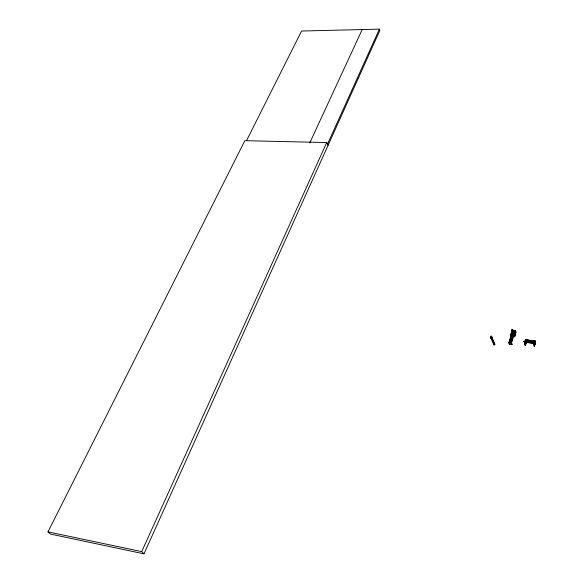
<?xml version="1.0" encoding="UTF-8"?>
<svg xmlns="http://www.w3.org/2000/svg" width="583" height="583" viewBox="0 0 583 583"><rect width="100%" height="100%" fill="white"/><g stroke="black" fill="none" stroke-linecap="round" stroke-linejoin="round"><path stroke-width="0.87" d="M524.824 342.447L524.897 343.176L524.671 342.09A5.531 1.713 -84.9 0 0 524.518 341.776L524.387 341.616M524.824 342.789L524.897 343.176L524.7 342.097A5.779 1.785 -84.8 0 0 524.518 341.798L524.081 341.274L533.387 342.214L533.802 342.702A5.786 1.749 -84.9 0 1 533.977 343.03L534.305 343.926M534.334 344.101L534.349 344.225A4.117 1.239 -85 0 1 534.283 343.919L534.29 343.38L534.145 344.159A4.642 1.392 -85 0 0 534.181 344.502L534.217 344.742M514.461 335.298L511.393 335.378L511.211 334.766L513.689 335.057C514.534 338.978 515.94 333.185 515.642 332.15M525.72 341.937L525.538 345.121L525.094 344.947M533.941 344.079L534.626 340.953M512.712 330.707C512.333 331.895 510.03 334.27 511.437 335.363M515.394 330.845C515.387 333.767 513.761 336.194 511.313 334.358M513.689 335.057L514.221 334.715L511.488 334.343L512.479 330.925M515.715 332.31C516.953 332.514 512.355 328.244 512.158 331.027L511 334.882L511.422 335.385M515.139 330.568C516.866 331.909 514.811 335.757 514.687 336.333C512.967 332.325 517.784 327.223 514.308 335.436M534.99 344.181L534.473 346.025L534.086 345.981L534.997 344.196L534.473 346.025L534.086 345.981L534.997 344.196L534.859 344.604L534.626 342.039L535.005 344.196C534.873 346.368 534.276 338.074 534.975 344.196L534.29 342.112L534.677 342.148L534.465 346.018M524.081 341.274L533.671 342.549L524.059 341.281L524.43 342.185A5.116 1.581 -84.9 0 1 524.605 342.483L524.664 342.607M524.088 341.303L533.496 342.359M534.152 343.7L534.946 340.822L534.305 343.314M515.576 332.026L515.037 330.546L512.566 330.313M515.693 332.186L515.773 332.55L515.576 331.967M524.838 342.564L525.633 339.911L534.903 340.953L534.334 343.321M525.662 339.94L524.984 343.015M533.562 342.942L533.868 343.649L534.174 343.358M512.224 331.195L511.276 335.167M525.013 342.352L524.962 343.001A4.103 1.261 -84.9 0 0 525.006 343.307L525.115 343.81M491.126 337.637A0.78 0.619 -20.8 0 0 490.93 337.943L490.93 338.271A0.78 0.619 -20.8 0 0 491.797 338.628A0.78 0.619 -20.8 0 0 492.431 337.863A0.78 0.619 -20.8 0 0 491.673 337.382M515.168 330.962L515.554 331.596M533.35 342.206L533.416 342.687A5.786 1.749 -84.9 0 1 533.591 342.993L533.649 343.117M511.211 334.817L511.116 335.05M524.46 341.332L524.897 341.849A5.764 1.778 -84.8 0 1 525.072 342.155L525.502 343.934M525.378 342.461L525.356 342.899M525.385 342.469L526.07 340.115M533.868 343.649L534.188 343.584M534.086 345.989L534.611 344.145L535.005 344.247L534.677 342.148M525.538 345.129L525.844 341.951L526.077 343.321L525.159 345.092C526.369 344.159 524.583 337.47 525.72 343.278L525.604 343.679L525.312 341.128L525.575 343.679L526.07 343.307L525.159 345.092L526.077 343.336L525.349 341.23L526.077 343.314M534.283 343.074L525.057 342.301L525.472 340.836L525.021 342.367L534.341 343.219L534.975 340.997L525.633 340.049L532.417 340.807L529.072 340.479L531.587 340.764M534.247 343.001L534.873 340.844L529.072 340.363M525.064 343.664L525.152 345.129L524.926 343.963M510.752 342.622L513.004 335.094M513.652 334.372L514.6 331.231L512.727 331.006M511.262 342.673L513.455 335.138M512.005 344.123L511.889 344.509L511.306 343.074L508.821 342.775L511.291 342.993L511.408 342.6L511.357 343.03C513.667 345.486 508.274 344.961 508.821 342.775L511.233 334.919M513.718 334.671L514.898 330.969L515.416 331.188M511.546 342.833L513.776 335.414M514.33 335.116L515.532 331.159L514.395 335.291M514.57 335.422L515.445 332.521M511.925 344.487L511.444 342.615L508.974 342.359M514.403 336.18L515.496 332.55M509.221 342.352L511.466 334.948M511.699 334.19L512.654 331.049L513.237 332.223L514.753 332.368M509.717 342.52L511.976 334.999M509.389 344.24L509.506 343.846L509.455 344.269M512.523 334.394L513.164 332.274L512.683 331.013M510.227 342.571L512.493 335.043M493.816 344.793L494.012 344.159L494.843 344.247L494.646 344.881L493.816 344.793L490.93 338.271M494.646 344.881L492.008 338.38L492.205 337.739L491.374 337.659M513.805 334.606L514.133 335.4L511.327 335.21M143.986 553.85L141.72 551.613L326.706 142.558L244.845 140.685L47.988 531.856L50.437 534.057L143.986 553.85L379.883 30.36L379.402 29.15L301.579 31.03L246.529 140.634M327.486 144.183L379.402 29.15M514.395 335.123L513.82 335.444M512.661 330.816C518.681 332.04 510.657 329.796 512.173 331.078M534.516 342.338L534.888 344.604L534.626 342.039M309.748 142.93L362.196 29.565M525.174 341.419L525.604 343.679L525.312 341.128M514.789 336.085L514.272 336.376M512.836 331.829L511.925 329.176C511.473 329.643 516.319 341.332 514.104 334.868M514.643 336.325L513.157 336.143M512.26 330.853L512.697 330.729M514.563 336.406L514.075 334.97M510.919 334.321L511.655 336.216M511.991 330.714L512.77 330.904M514.425 335.254L514.745 336.202M514.279 335.495L514.206 335.582M512.333 330.794L512.275 330.364M512.049 330.699L515.328 331.013M512.18 330.401L513.04 332.288M513.579 334.423L511.743 334.248L513.638 334.613M525.531 339.933L534.946 340.822M525.006 342.163L534.371 343.11M533.627 343.023L533.722 343.11A5.13 1.552 -84.9 0 1 533.86 343.409L534.152 343.904M525.006 344.429L525.655 344.735M534.589 345.646L533.977 344.283M524.044 341.543L533.379 342.491M534.29 342.112L535.005 344.232L534.283 342.126L534.618 344.21M47.988 531.856L141.72 551.613M515.343 330.823L512.049 330.59L510.876 334.409L511.495 336.136M524.379 341.602L524.489 341.769A5.531 1.713 -84.9 0 1 524.671 342.09L524.751 342.236M533.591 342.942L533.219 342.41M533.671 342.534L533.802 342.731A5.553 1.676 -84.9 0 1 533.955 343.015L534.196 343.547M513.958 334.963L514.446 336.449M326.706 142.558L328.061 145.364M524.634 342.6L524.846 343.241M492.03 339.284L493.021 341.725M490.405 336.646L490.93 337.943M492.205 337.739L494.843 344.247M533.999 343.664L534.166 344.108M512.457 330.313L513.106 331.734M512.705 331.239L513.871 335.218M525.268 344.713L525.115 343.963M525.166 344.159L525.013 343.19M534.407 345.872L534.509 345.223M534.407 344.589L534.516 345.391M534.487 345.216L534.4 344.553M534.174 344.159A4.642 1.392 -85 0 0 534.21 344.509L534.378 345.697M525.349 341.23L525.691 343.3M524.948 343.963L524.86 343.584A4.628 1.421 -84.9 0 1 524.817 343.241M534.487 342.338L534.859 344.604M533.97 344.291L533.926 343.875M525.006 343.205L524.991 343.008A4.103 1.261 -84.9 0 0 525.028 343.307M524.401 342.185A5.116 1.581 -84.9 0 1 524.576 342.476M525.356 342.789L524.97 342.768L525.356 342.789M490.937 337.36A0.787 0.619 -20.8 0 0 491.884 336.457A0.787 0.619 -20.8 0 0 490.602 336.333A0.787 0.619 -20.8 0 0 490.937 337.36"/></g></svg>
